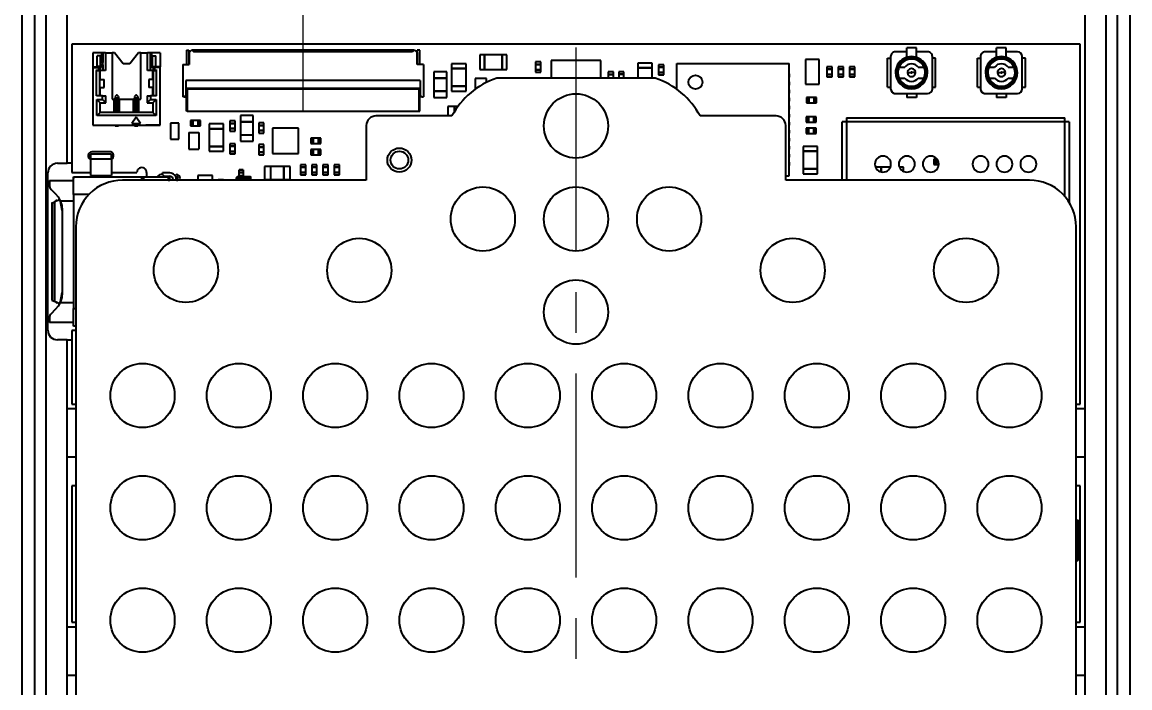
# Model space of a CAD drawing. Header units: millimetres. Extents: x 23 to 159, y 68 to 281.
# Drawn here: x 79.3 to 148.3, y 111 to 152.5 of the extents above; entities that cross this region are included whole.
import ezdxf

# ---------------------------------------------------------------- set-up
doc = ezdxf.new("R2010")
doc.units = ezdxf.units.MM
doc.linetypes.add('CENTERX2', pattern=[20.32, 12.7, -2.54, 2.54, -2.54])
doc.styles.add('SLDTEXTSTYLE0', font='GOTHIC.TTF', dxfattribs={"width": 0.913})
doc.dimstyles.new('SLDDIMSTYLE0', dxfattribs={"dimtxt": 3.5, "dimasz": 3.302, "dimexe": 0, "dimexo": 0.0625, "dimgap": 0.875, "dimtad": 1, "dimrnd": 1e-09, "dimzin": 4, "dimdsep": 46, "dimtxsty": 'SLDTEXTSTYLE0', "dimsah": 1, "dimcen": 0.09, "dimadec": 0, "dimazin": 1, "dimtfac": 1, "dimtmove": 0, "dimatfit": 0, "dimfxl": 1, "dimfrac": 2, "dimtolj": 1, "dimtzin": 12, "dimarcsym": 0})

# ---------------------------------------------------------------- blocks, each defined once
blk = doc.blocks.new('_D')
at = {"color": 7, "linetype": 'Continuous', "lineweight": 0}
for p, q in [((96.773, 157.679), (90.423, 157.679)), ((96.773, 157.679), (113.773, 157.679)), ((113.773, 157.679), (120.123, 157.679))]:
    blk.add_line(p, q, dxfattribs=at)
at = {"color": 7, "linetype": 'Continuous', "lineweight": 18}
for points in [[(96.773, 157.679), (93.471, 158.187), (93.471, 157.171)], [(113.773, 157.679), (117.075, 157.171), (117.075, 158.187)]]:
    blk.add_solid(points, dxfattribs=at)
at = {"color": 7, "linetype": 'Continuous', "lineweight": 18, "insert": (101.703, 162.149), "char_height": 3.5, "attachment_point": 1, "style": 'SLDTEXTSTYLE0'}
blk.add_mtext('17.00', dxfattribs=at)

msp = doc.modelspace()

# ---------------------------------------------------------------- linework, layer by layer
at = {"color": 7, "linetype": 'CENTERX2', "lineweight": 18}
for p, q in [((96.773, 146.936), (96.773, 239.93)), ((113.773, 232.186), (113.773, 94.186))]:
    msp.add_line(p, q, dxfattribs=at)
at = {"color": 7, "linetype": 'Continuous', "lineweight": 25}
for p, q in [((146.773, 222.186), (146.773, 104.186)), ((147.473, 222.186), (147.473, 104.186)), ((148.273, 222.186), (148.273, 104.186)), ((79.273, 104.186), (79.273, 163.186)), ((80.073, 104.186), (80.073, 163.186)), ((80.773, 104.186), (80.773, 163.186)), ((82.073, 143.686), (82.073, 161.386)), ((145.473, 161.386), (145.473, 104.186)), ((82.373, 151.116), (82.373, 143.111)), ((145.173, 151.116), (82.373, 151.116)), ((145.173, 128.686), (145.173, 151.116)), ((84.223, 150.561), (83.673, 150.561)), ((83.673, 150.561), (83.673, 149.701)), ((84.293, 150.561), (84.223, 150.561)), ((84.223, 150.561), (84.223, 149.966)), ((84.293, 150.561), (84.293, 149.966)), ((84.473, 150.561), (84.293, 150.561)), ((84.473, 150.561), (84.473, 149.461)), ((84.473, 150.561), (84.873, 150.561)), ((84.873, 150.561), (84.873, 147.691)), ((85.023, 150.561), (84.873, 150.561)), ((85.563, 149.881), (85.023, 150.561)), ((86.523, 150.561), (85.983, 149.881)), ((86.673, 150.561), (86.523, 150.561)), ((86.673, 147.691), (86.673, 150.561)), ((86.673, 150.561), (87.073, 150.561)), ((87.073, 149.461), (87.073, 150.561)), ((87.253, 150.561), (87.073, 150.561)), ((87.253, 150.561), (87.253, 149.966)), ((87.323, 150.561), (87.253, 150.561)), ((87.323, 150.561), (87.323, 149.966)), ((87.873, 150.561), (87.323, 150.561)), ((87.873, 150.561), (87.873, 149.701)), ((89.508, 150.736), (89.658, 150.736)), ((89.508, 150.736), (89.508, 149.836)), ((89.658, 150.736), (89.658, 149.836)), ((89.671, 150.586), (89.821, 150.736)), ((89.671, 150.586), (89.671, 149.836)), ((89.868, 150.736), (89.821, 150.736)), ((89.868, 150.736), (89.968, 150.636)), ((103.678, 150.736), (89.868, 150.736)), ((103.578, 150.636), (89.968, 150.636)), ((103.678, 150.736), (103.578, 150.636)), ((103.678, 150.736), (103.726, 150.736)), ((103.876, 150.586), (103.726, 150.736)), ((103.876, 150.586), (103.876, 149.836)), ((103.888, 149.836), (103.888, 150.736)), ((104.038, 150.736), (103.888, 150.736)), ((104.038, 149.836), (104.038, 150.736)), ((108.073, 150.436), (107.773, 150.436)), ((107.773, 150.436), (107.773, 149.536)), ((108.073, 149.536), (108.073, 150.436)), ((109.173, 150.436), (108.073, 150.436)), ((108.073, 150.436), (108.073, 149.536)), ((109.173, 150.436), (109.173, 149.536)), ((109.473, 150.436), (109.173, 150.436)), ((109.173, 149.536), (109.173, 150.436)), ((109.473, 149.536), (109.473, 150.436)), ((134.373, 150.636), (133.673, 150.636)), ((134.373, 150.636), (134.373, 150.886)), ((134.973, 150.886), (134.373, 150.886)), ((134.373, 150.29), (134.373, 150.636)), ((134.973, 150.636), (134.973, 150.886)), ((134.973, 150.29), (134.973, 150.636)), ((135.673, 150.636), (134.973, 150.636)), ((139.973, 150.636), (139.273, 150.636)), ((139.973, 150.636), (139.973, 150.886)), ((140.573, 150.886), (139.973, 150.886)), ((139.973, 150.29), (139.973, 150.636)), ((140.573, 150.636), (140.573, 150.886)), ((140.573, 150.29), (140.573, 150.636)), ((141.273, 150.636), (140.573, 150.636)), ((83.953, 149.721), (83.953, 150.391)), ((84.153, 150.391), (83.953, 150.391)), ((84.153, 149.721), (84.153, 150.391)), ((84.293, 149.966), (84.223, 149.966)), ((84.223, 149.816), (84.223, 149.662)), ((84.293, 149.816), (84.223, 149.816)), ((84.293, 149.816), (84.293, 149.966)), ((84.293, 149.816), (84.293, 149.461)), ((85.983, 149.881), (85.563, 149.881)), ((87.253, 149.966), (87.253, 149.816)), ((87.253, 149.966), (87.323, 149.966)), ((87.253, 149.816), (87.253, 149.461)), ((87.253, 149.816), (87.323, 149.816)), ((87.323, 149.662), (87.323, 149.816)), ((87.393, 149.721), (87.393, 150.391)), ((87.393, 150.391), (87.593, 150.391)), ((87.593, 149.721), (87.593, 150.391)), ((89.273, 149.836), (89.273, 147.836)), ((89.273, 149.836), (89.671, 149.836)), ((104.273, 149.836), (103.876, 149.836)), ((104.273, 149.836), (104.273, 147.836)), ((106.023, 149.886), (106.023, 149.586)), ((106.923, 149.886), (106.023, 149.886)), ((106.923, 149.586), (106.923, 149.886)), ((111.588, 150.001), (111.258, 150.001)), ((111.258, 150.001), (111.258, 149.851)), ((111.258, 149.851), (111.588, 149.851)), ((111.258, 149.851), (111.258, 149.521)), ((111.588, 149.851), (111.258, 149.851)), ((111.588, 149.851), (111.588, 150.001)), ((111.588, 149.521), (111.588, 149.851)), ((115.323, 150.086), (112.223, 150.086)), ((112.223, 150.086), (112.223, 148.989)), ((115.323, 148.989), (115.323, 150.086)), ((118.523, 149.936), (117.623, 149.936)), ((117.623, 149.936), (117.623, 149.636)), ((118.523, 149.636), (118.523, 149.936)), ((118.908, 149.826), (118.908, 149.676)), ((119.238, 149.826), (118.908, 149.826)), ((119.238, 149.676), (119.238, 149.826)), ((120.049, 148.304), (120.049, 149.909)), ((120.049, 149.909), (127.049, 149.909)), ((120.699, 149.91), (120.699, 149.91)), ((120.699, 149.91), (120.899, 149.91)), ((120.899, 149.91), (120.899, 149.91)), ((121.199, 149.91), (121.399, 149.91)), ((121.199, 149.91), (121.199, 149.91)), ((121.399, 149.91), (121.399, 149.91)), ((121.699, 149.91), (121.699, 149.91)), ((121.699, 149.91), (121.899, 149.91)), ((121.899, 149.91), (121.899, 149.91)), ((122.199, 149.91), (122.199, 149.91)), ((122.199, 149.91), (122.399, 149.91)), ((122.399, 149.91), (122.399, 149.91)), ((122.699, 149.91), (122.699, 149.91)), ((122.699, 149.91), (122.899, 149.91)), ((122.899, 149.91), (122.899, 149.91)), ((123.199, 149.91), (123.399, 149.91)), ((123.199, 149.91), (123.199, 149.91)), ((123.399, 149.91), (123.399, 149.91)), ((123.699, 149.91), (123.899, 149.91)), ((123.699, 149.91), (123.699, 149.91)), ((123.899, 149.91), (123.899, 149.91)), ((124.199, 149.91), (124.199, 149.91)), ((124.199, 149.91), (124.399, 149.91)), ((124.399, 149.91), (124.399, 149.91)), ((124.699, 149.91), (124.699, 149.91)), ((124.699, 149.91), (124.899, 149.91)), ((124.899, 149.91), (124.899, 149.91)), ((125.199, 149.91), (125.199, 149.91)), ((125.199, 149.91), (125.399, 149.91)), ((125.399, 149.91), (125.399, 149.91)), ((125.699, 149.91), (125.699, 149.91)), ((125.699, 149.91), (125.899, 149.91)), ((125.899, 149.91), (125.899, 149.91)), ((126.199, 149.91), (126.199, 149.91)), ((126.199, 149.91), (126.399, 149.91)), ((126.399, 149.91), (126.399, 149.91)), ((127.049, 142.909), (127.049, 149.909)), ((128.078, 150.159), (128.078, 148.619)), ((128.918, 150.159), (128.078, 150.159)), ((128.918, 148.619), (128.918, 150.159)), ((133.173, 148.436), (133.173, 150.236)), ((133.173, 150.236), (133.373, 150.236)), ((133.373, 150.336), (133.373, 148.336)), ((135.973, 148.336), (135.973, 150.336)), ((136.173, 150.236), (135.973, 150.236)), ((136.173, 148.436), (136.173, 150.236)), ((138.773, 148.436), (138.773, 150.236)), ((138.773, 150.236), (138.973, 150.236)), ((138.973, 150.336), (138.973, 148.336)), ((141.573, 148.336), (141.573, 150.336)), ((141.773, 150.236), (141.573, 150.236)), ((141.773, 148.436), (141.773, 150.236)), ((83.673, 149.701), (84.223, 149.701)), ((83.673, 149.701), (83.673, 149.651)), ((83.673, 149.651), (84.023, 149.651)), ((83.673, 149.651), (83.673, 146.061)), ((84.123, 149.461), (83.873, 149.461)), ((83.903, 149.461), (84.023, 149.461)), ((83.903, 147.891), (83.903, 149.461)), ((84.083, 149.461), (83.903, 149.461)), ((84.153, 149.721), (83.953, 149.721)), ((84.11, 149.662), (84.023, 149.651)), ((84.023, 149.651), (84.023, 149.461)), ((84.11, 149.461), (84.023, 149.461)), ((84.083, 149.461), (84.083, 147.891)), ((84.11, 149.662), (84.11, 149.461)), ((84.11, 149.662), (84.223, 149.662)), ((84.293, 149.461), (84.11, 149.461)), ((84.473, 149.461), (84.123, 149.461)), ((84.123, 148.911), (84.123, 149.461)), ((84.473, 149.461), (84.293, 149.461)), ((87.423, 149.461), (87.073, 149.461)), ((87.073, 149.461), (87.073, 149.461)), ((87.253, 149.461), (87.073, 149.461)), ((87.436, 149.461), (87.253, 149.461)), ((87.873, 149.701), (87.323, 149.701)), ((87.436, 149.662), (87.323, 149.662)), ((87.393, 149.721), (87.593, 149.721)), ((87.673, 149.461), (87.423, 149.461)), ((87.423, 148.911), (87.423, 149.461)), ((87.523, 149.651), (87.436, 149.662)), ((87.436, 149.662), (87.436, 149.461)), ((87.523, 149.461), (87.436, 149.461)), ((87.463, 147.891), (87.463, 149.461)), ((87.643, 149.461), (87.463, 149.461)), ((87.873, 149.651), (87.523, 149.651)), ((87.523, 149.651), (87.523, 149.461)), ((87.523, 149.461), (87.643, 149.461)), ((87.643, 147.891), (87.643, 149.461)), ((87.873, 149.651), (87.873, 149.701)), ((87.873, 146.061), (87.873, 149.651)), ((105.723, 149.386), (104.923, 149.386)), ((104.923, 149.386), (104.923, 148.986)), ((105.723, 148.986), (105.723, 149.386)), ((106.023, 149.586), (106.923, 149.586)), ((106.923, 149.586), (106.023, 149.586)), ((106.023, 149.586), (106.023, 148.486)), ((106.923, 148.486), (106.923, 149.586)), ((107.773, 149.536), (108.073, 149.536)), ((108.073, 149.536), (109.173, 149.536)), ((109.173, 149.536), (109.473, 149.536)), ((111.258, 149.521), (111.258, 149.371)), ((111.588, 149.521), (111.258, 149.521)), ((111.258, 149.521), (111.588, 149.521)), ((111.258, 149.371), (111.588, 149.371)), ((111.588, 149.371), (111.588, 149.521)), ((115.78, 149.379), (115.78, 149.229)), ((116.11, 149.379), (115.78, 149.379)), ((115.78, 149.229), (115.78, 148.989)), ((116.11, 149.229), (115.78, 149.229)), ((115.78, 149.229), (116.11, 149.229)), ((116.11, 149.229), (116.11, 149.379)), ((116.11, 148.989), (116.11, 149.229)), ((116.433, 149.389), (116.433, 149.239)), ((116.763, 149.389), (116.433, 149.389)), ((116.433, 149.239), (116.763, 149.239)), ((116.433, 149.239), (116.433, 148.989)), ((116.763, 149.239), (116.433, 149.239)), ((116.763, 149.239), (116.763, 149.389)), ((116.763, 148.989), (116.763, 149.239)), ((117.623, 149.636), (118.523, 149.636)), ((117.623, 149.636), (117.623, 148.989)), ((118.523, 149.636), (117.623, 149.636)), ((118.523, 148.989), (118.523, 149.636)), ((119.238, 149.676), (118.908, 149.676)), ((118.908, 149.676), (118.908, 149.346)), ((118.908, 149.676), (119.238, 149.676)), ((118.908, 149.346), (119.238, 149.346)), ((119.238, 149.346), (118.908, 149.346)), ((118.908, 149.346), (118.908, 149.196)), ((118.908, 149.196), (119.238, 149.196)), ((119.238, 149.346), (119.238, 149.676)), ((119.238, 149.196), (119.238, 149.346)), ((120.048, 149.059), (120.048, 149.259)), ((120.048, 149.259), (120.048, 149.259)), ((120.048, 149.059), (120.048, 149.059)), ((127.05, 149.259), (127.05, 149.059)), ((127.05, 149.259), (127.05, 149.259)), ((127.05, 149.059), (127.05, 149.059)), ((129.408, 149.701), (129.408, 149.551)), ((129.738, 149.701), (129.408, 149.701)), ((129.408, 149.551), (129.738, 149.551)), ((129.408, 149.551), (129.408, 149.221)), ((129.738, 149.551), (129.408, 149.551)), ((129.408, 149.221), (129.408, 149.071)), ((129.738, 149.221), (129.408, 149.221)), ((129.408, 149.221), (129.738, 149.221)), ((129.408, 149.071), (129.738, 149.071)), ((129.738, 149.551), (129.738, 149.701)), ((129.738, 149.221), (129.738, 149.551)), ((129.738, 149.071), (129.738, 149.221)), ((130.108, 149.701), (130.108, 149.551)), ((130.438, 149.701), (130.108, 149.701)), ((130.108, 149.551), (130.108, 149.221)), ((130.438, 149.551), (130.108, 149.551)), ((130.108, 149.551), (130.438, 149.551)), ((130.108, 149.221), (130.438, 149.221)), ((130.438, 149.221), (130.108, 149.221)), ((130.108, 149.221), (130.108, 149.071)), ((130.108, 149.071), (130.438, 149.071)), ((130.438, 149.551), (130.438, 149.701)), ((130.438, 149.221), (130.438, 149.551)), ((130.438, 149.071), (130.438, 149.221)), ((131.138, 149.701), (130.808, 149.701)), ((130.808, 149.701), (130.808, 149.551)), ((130.808, 149.551), (130.808, 149.221)), ((131.138, 149.551), (130.808, 149.551)), ((130.808, 149.551), (131.138, 149.551)), ((130.808, 149.221), (131.138, 149.221)), ((130.808, 149.221), (130.808, 149.071)), ((131.138, 149.221), (130.808, 149.221)), ((130.808, 149.071), (131.138, 149.071)), ((131.138, 149.551), (131.138, 149.701)), ((131.138, 149.221), (131.138, 149.551)), ((131.138, 149.071), (131.138, 149.221)), ((133.743, 149.336), (133.673, 149.336)), ((133.898, 149.686), (134.249, 149.686)), ((134.423, 149.336), (134.643, 149.336)), ((134.923, 149.336), (134.703, 149.336)), ((135.097, 149.686), (135.448, 149.686)), ((135.603, 149.336), (135.673, 149.336)), ((139.343, 149.336), (139.273, 149.336)), ((139.498, 149.686), (139.849, 149.686)), ((140.023, 149.336), (140.243, 149.336)), ((140.523, 149.336), (140.303, 149.336)), ((140.697, 149.686), (141.048, 149.686)), ((141.203, 149.336), (141.273, 149.336)), ((84.123, 148.911), (84.373, 148.911)), ((84.123, 147.891), (84.123, 148.411)), ((84.123, 148.411), (84.373, 148.411)), ((84.373, 148.411), (84.373, 148.911)), ((87.423, 148.911), (87.173, 148.911)), ((87.173, 148.911), (87.173, 148.411)), ((87.423, 148.411), (87.173, 148.411)), ((87.423, 147.891), (87.423, 148.411)), ((89.473, 148.856), (89.473, 147.936)), ((104.073, 148.856), (89.473, 148.856)), ((89.503, 146.936), (89.503, 148.376)), ((89.503, 148.376), (89.553, 148.326)), ((89.503, 148.376), (104.043, 148.376)), ((104.043, 148.376), (103.993, 148.326)), ((104.043, 146.936), (104.043, 148.376)), ((104.073, 148.856), (104.073, 147.936)), ((105.723, 148.986), (104.923, 148.986)), ((104.923, 148.986), (104.923, 148.186)), ((104.923, 148.986), (105.723, 148.986)), ((105.723, 148.186), (105.723, 148.986)), ((106.023, 148.486), (106.023, 148.186)), ((106.923, 148.486), (106.023, 148.486)), ((106.023, 148.486), (106.923, 148.486)), ((106.923, 148.186), (106.923, 148.486)), ((108.198, 148.961), (107.498, 148.961)), ((107.498, 148.961), (107.498, 148.304)), ((108.198, 148.727), (108.198, 148.961)), ((118.71, 148.989), (108.836, 148.989)), ((120.048, 148.559), (120.048, 148.759)), ((120.048, 148.759), (120.048, 148.759)), ((120.048, 148.559), (120.048, 148.559)), ((127.05, 148.759), (127.05, 148.559)), ((127.05, 148.759), (127.05, 148.759)), ((127.05, 148.559), (127.05, 148.559)), ((128.078, 148.619), (128.918, 148.619)), ((133.173, 148.436), (133.373, 148.436)), ((133.898, 148.986), (134.249, 148.986)), ((135.097, 148.986), (135.448, 148.986)), ((135.973, 148.436), (136.173, 148.436)), ((138.773, 148.436), (138.973, 148.436)), ((139.498, 148.986), (139.849, 148.986)), ((140.697, 148.986), (141.048, 148.986)), ((141.573, 148.436), (141.773, 148.436)), ((84.283, 147.891), (83.903, 147.891)), ((83.933, 147.661), (84.283, 147.661)), ((83.933, 146.661), (83.933, 147.661)), ((83.933, 147.661), (84.133, 147.461)), ((84.283, 147.661), (84.283, 147.891)), ((84.283, 147.891), (84.483, 147.891)), ((84.283, 147.661), (84.483, 147.461)), ((84.483, 147.461), (84.483, 147.891)), ((84.873, 147.691), (85.022, 147.691)), ((84.873, 147.691), (85.013, 147.691)), ((85.013, 146.861), (85.013, 147.691)), ((85.022, 147.691), (85.013, 147.691)), ((85.022, 147.691), (85.073, 147.691)), ((85.153, 147.931), (85.073, 147.851)), ((85.073, 147.851), (85.073, 147.831)), ((85.073, 147.831), (85.073, 146.861)), ((85.073, 147.831), (85.133, 147.771)), ((85.133, 147.771), (85.133, 146.861)), ((85.133, 147.771), (85.213, 147.771)), ((85.193, 147.931), (85.153, 147.931)), ((85.273, 147.851), (85.193, 147.931)), ((85.213, 147.771), (85.273, 147.831)), ((85.213, 147.771), (85.213, 146.861)), ((85.273, 147.851), (85.273, 147.831)), ((85.273, 147.831), (85.273, 146.861)), ((85.273, 147.691), (85.324, 147.691)), ((85.324, 147.691), (85.333, 147.691)), ((85.324, 147.691), (86.222, 147.691)), ((85.333, 146.861), (85.333, 147.691)), ((85.333, 147.691), (86.213, 147.691)), ((86.213, 146.861), (86.213, 147.691)), ((86.222, 147.691), (86.213, 147.691)), ((86.222, 147.691), (86.273, 147.691)), ((86.353, 147.931), (86.273, 147.851)), ((86.273, 147.851), (86.273, 147.831)), ((86.273, 147.831), (86.273, 146.861)), ((86.273, 147.831), (86.333, 147.771)), ((86.333, 147.771), (86.333, 146.861)), ((86.333, 147.771), (86.413, 147.771)), ((86.393, 147.931), (86.353, 147.931)), ((86.473, 147.851), (86.393, 147.931)), ((86.413, 147.771), (86.473, 147.831)), ((86.413, 147.771), (86.413, 146.861)), ((86.473, 147.851), (86.473, 147.831)), ((86.473, 147.831), (86.473, 146.861)), ((86.473, 147.691), (86.524, 147.691)), ((86.524, 147.691), (86.533, 147.691)), ((86.524, 147.691), (86.673, 147.691)), ((86.533, 146.861), (86.533, 147.691)), ((86.533, 147.691), (86.673, 147.691)), ((87.063, 147.891), (87.263, 147.891)), ((87.063, 147.891), (87.063, 147.461)), ((87.263, 147.661), (87.063, 147.461)), ((87.263, 147.891), (87.263, 147.661)), ((87.643, 147.891), (87.263, 147.891)), ((87.263, 147.661), (87.613, 147.661)), ((87.613, 147.661), (87.413, 147.461)), ((87.613, 147.661), (87.613, 146.661)), ((89.373, 147.836), (89.273, 147.836)), ((89.473, 147.936), (89.373, 147.836)), ((89.373, 147.836), (89.503, 147.836)), ((89.503, 147.936), (89.473, 147.936)), ((89.553, 148.326), (89.553, 146.936)), ((89.553, 148.326), (103.993, 148.326)), ((103.993, 148.326), (103.993, 146.936)), ((104.043, 147.936), (104.073, 147.936)), ((104.173, 147.836), (104.043, 147.836)), ((104.073, 147.936), (104.173, 147.836)), ((104.173, 147.836), (104.273, 147.836)), ((104.923, 148.186), (105.723, 148.186)), ((104.923, 148.186), (104.923, 147.786)), ((105.723, 148.186), (104.923, 148.186)), ((104.923, 147.786), (105.723, 147.786)), ((105.723, 147.786), (105.723, 148.186)), ((106.023, 148.186), (106.923, 148.186)), ((127.05, 148.259), (127.05, 148.259)), ((127.05, 148.259), (127.05, 148.059)), ((127.05, 148.059), (127.05, 148.059)), ((127.05, 147.759), (127.05, 147.759)), ((127.05, 147.759), (127.05, 147.559)), ((128.134, 147.782), (128.134, 147.452)), ((128.284, 147.782), (128.134, 147.782)), ((128.284, 147.782), (128.284, 147.452)), ((128.614, 147.782), (128.284, 147.782)), ((128.284, 147.452), (128.284, 147.782)), ((128.614, 147.452), (128.614, 147.782)), ((128.614, 147.782), (128.614, 147.452)), ((128.764, 147.782), (128.614, 147.782)), ((128.764, 147.452), (128.764, 147.782)), ((133.673, 148.036), (135.673, 148.036)), ((134.373, 148.036), (134.973, 148.036)), ((134.373, 148.036), (134.373, 147.786)), ((134.973, 147.786), (134.373, 147.786)), ((134.973, 148.036), (134.973, 148.036)), ((134.973, 148.036), (134.973, 147.786)), ((139.273, 148.036), (141.273, 148.036)), ((139.973, 148.036), (140.573, 148.036)), ((139.973, 148.036), (139.973, 147.786)), ((140.573, 147.786), (139.973, 147.786)), ((140.573, 148.036), (140.573, 148.036)), ((140.573, 148.036), (140.573, 147.786)), ((84.133, 146.861), (84.133, 147.461)), ((84.133, 147.461), (84.483, 147.461)), ((87.063, 147.461), (87.413, 147.461)), ((87.413, 147.461), (87.413, 146.861)), ((105.798, 147.236), (105.798, 146.636)), ((106.198, 147.236), (105.798, 147.236)), ((106.423, 147.236), (106.198, 147.236)), ((106.198, 147.236), (106.198, 146.902)), ((106.198, 146.902), (106.198, 147.236)), ((127.05, 147.559), (127.05, 147.559)), ((127.05, 147.259), (127.05, 147.059)), ((127.05, 147.259), (127.05, 147.259)), ((127.05, 147.059), (127.05, 147.059)), ((128.134, 147.452), (128.284, 147.452)), ((128.284, 147.452), (128.614, 147.452)), ((128.614, 147.452), (128.764, 147.452)), ((83.933, 146.661), (84.133, 146.861)), ((87.613, 146.661), (83.933, 146.661)), ((87.413, 146.861), (84.133, 146.861)), ((86.373, 146.561), (86.098, 146.161)), ((86.648, 146.161), (86.373, 146.561)), ((87.613, 146.661), (87.413, 146.861)), ((89.553, 146.936), (89.503, 146.936)), ((89.553, 146.936), (103.993, 146.936)), ((89.908, 146.351), (89.758, 146.351)), ((89.758, 146.351), (89.758, 146.021)), ((89.908, 146.021), (89.908, 146.351)), ((90.238, 146.351), (89.908, 146.351)), ((89.908, 146.351), (89.908, 146.021)), ((90.238, 146.351), (90.238, 146.021)), ((90.388, 146.351), (90.238, 146.351)), ((90.238, 146.021), (90.238, 146.351)), ((90.388, 146.021), (90.388, 146.351)), ((92.208, 146.326), (92.208, 146.176)), ((92.538, 146.326), (92.208, 146.326)), ((92.538, 146.176), (92.538, 146.326)), ((92.873, 146.661), (92.873, 146.261)), ((93.673, 146.661), (92.873, 146.661)), ((93.673, 146.261), (93.673, 146.661)), ((106.046, 146.636), (101.312, 146.636)), ((103.993, 146.936), (104.043, 146.936)), ((126.234, 146.636), (121.5, 146.636)), ((127.05, 146.759), (127.05, 146.759)), ((127.05, 146.759), (127.05, 146.559)), ((127.05, 146.559), (127.05, 146.559)), ((128.105, 146.58), (128.105, 146.25)), ((128.255, 146.58), (128.105, 146.58)), ((128.255, 146.58), (128.255, 146.25)), ((128.585, 146.58), (128.255, 146.58)), ((128.255, 146.25), (128.255, 146.58)), ((128.585, 146.25), (128.585, 146.58)), ((128.585, 146.58), (128.585, 146.25)), ((128.735, 146.58), (128.585, 146.58)), ((128.735, 146.25), (128.735, 146.58)), ((130.613, 146.516), (144.233, 146.516)), ((130.613, 146.516), (130.613, 146.266)), ((144.233, 146.266), (144.233, 146.516)), ((83.673, 146.061), (84.573, 146.061)), ((83.673, 146.061), (87.873, 146.061)), ((84.573, 146.061), (86.973, 146.061)), ((85.073, 146.031), (85.073, 146.061)), ((85.073, 146.031), (85.273, 146.031)), ((85.273, 146.031), (85.273, 146.061)), ((86.098, 146.161), (86.648, 146.161)), ((86.273, 146.031), (86.273, 146.061)), ((86.273, 146.031), (86.473, 146.031)), ((86.473, 146.031), (86.473, 146.061)), ((87.873, 146.061), (86.973, 146.061)), ((88.523, 146.186), (88.523, 145.186)), ((89.023, 146.186), (88.523, 146.186)), ((89.023, 145.186), (89.023, 146.186)), ((89.663, 145.596), (89.663, 144.576)), ((89.663, 145.596), (90.283, 145.596)), ((89.758, 146.021), (89.908, 146.021)), ((89.908, 146.021), (90.238, 146.021)), ((90.238, 146.021), (90.388, 146.021)), ((90.283, 145.596), (90.283, 144.576)), ((91.823, 146.136), (90.923, 146.136)), ((90.923, 146.136), (90.923, 145.836)), ((90.923, 145.836), (91.823, 145.836)), ((90.923, 145.836), (90.923, 144.736)), ((91.823, 145.836), (90.923, 145.836)), ((91.823, 145.836), (91.823, 146.136)), ((91.823, 144.736), (91.823, 145.836)), ((92.208, 146.176), (92.208, 145.846)), ((92.538, 146.176), (92.208, 146.176)), ((92.208, 146.176), (92.538, 146.176)), ((92.208, 145.846), (92.538, 145.846)), ((92.208, 145.846), (92.208, 145.696)), ((92.538, 145.846), (92.208, 145.846)), ((92.208, 145.696), (92.538, 145.696)), ((92.538, 145.846), (92.538, 146.176)), ((92.538, 145.696), (92.538, 145.846)), ((93.673, 146.261), (92.873, 146.261)), ((92.873, 146.261), (92.873, 145.461)), ((92.873, 146.261), (93.673, 146.261)), ((93.673, 145.461), (93.673, 146.261)), ((94.008, 146.201), (94.008, 146.051)), ((94.338, 146.201), (94.008, 146.201)), ((94.008, 146.051), (94.008, 145.721)), ((94.338, 146.051), (94.008, 146.051)), ((94.008, 146.051), (94.338, 146.051)), ((94.008, 145.721), (94.338, 145.721)), ((94.008, 145.721), (94.008, 145.571)), ((94.338, 145.721), (94.008, 145.721)), ((94.338, 146.051), (94.338, 146.201)), ((94.338, 145.721), (94.338, 146.051)), ((94.338, 145.571), (94.338, 145.721)), ((94.863, 145.876), (94.863, 144.296)), ((96.483, 145.876), (94.863, 145.876)), ((96.483, 144.296), (96.483, 145.876)), ((100.712, 146.036), (100.712, 142.636)), ((126.834, 142.636), (126.834, 146.036)), ((127.05, 146.259), (127.05, 146.259)), ((127.05, 146.259), (127.05, 146.059)), ((127.05, 146.059), (127.05, 146.059)), ((127.05, 145.759), (127.05, 145.759)), ((127.05, 145.759), (127.05, 145.559)), ((128.105, 146.25), (128.255, 146.25)), ((128.105, 145.872), (128.105, 145.542)), ((128.255, 145.872), (128.105, 145.872)), ((128.255, 146.25), (128.585, 146.25)), ((128.255, 145.542), (128.255, 145.872)), ((128.585, 145.872), (128.255, 145.872)), ((128.255, 145.872), (128.255, 145.542)), ((128.585, 146.25), (128.735, 146.25)), ((128.585, 145.872), (128.585, 145.542)), ((128.735, 145.872), (128.585, 145.872)), ((128.585, 145.542), (128.585, 145.872)), ((128.735, 145.542), (128.735, 145.872)), ((130.363, 142.636), (130.363, 146.266)), ((130.613, 146.266), (130.363, 146.266)), ((144.233, 146.266), (130.613, 146.266)), ((144.483, 146.266), (144.233, 146.266)), ((144.483, 146.266), (144.483, 141.273)), ((88.523, 145.186), (89.023, 145.186)), ((92.538, 144.901), (92.208, 144.901)), ((92.208, 144.901), (92.208, 144.751)), ((92.538, 144.751), (92.538, 144.901)), ((92.873, 145.461), (93.673, 145.461)), ((92.873, 145.461), (92.873, 145.061)), ((92.873, 145.061), (93.673, 145.061)), ((93.673, 145.061), (93.673, 145.461)), ((94.008, 145.571), (94.338, 145.571)), ((97.408, 145.251), (97.258, 145.251)), ((97.258, 145.251), (97.258, 144.921)), ((97.258, 144.921), (97.408, 144.921)), ((97.408, 144.921), (97.408, 145.251)), ((97.408, 145.251), (97.408, 144.921)), ((97.738, 145.251), (97.408, 145.251)), ((97.408, 144.921), (97.738, 144.921)), ((97.738, 145.251), (97.738, 144.921)), ((97.888, 145.251), (97.738, 145.251)), ((97.738, 144.921), (97.738, 145.251)), ((97.738, 144.921), (97.888, 144.921)), ((97.888, 144.921), (97.888, 145.251)), ((127.05, 145.559), (127.05, 145.559)), ((127.05, 145.259), (127.05, 145.259)), ((127.05, 145.259), (127.05, 145.059)), ((127.05, 145.059), (127.05, 145.059)), ((128.105, 145.542), (128.255, 145.542)), ((128.255, 145.542), (128.585, 145.542)), ((128.585, 145.542), (128.735, 145.542)), ((83.533, 144.056), (83.533, 144.256)), ((83.533, 144.256), (83.533, 143.956)), ((84.833, 144.256), (83.533, 144.256)), ((84.723, 144.406), (83.623, 144.406)), ((84.833, 144.256), (84.833, 143.956)), ((84.833, 144.056), (84.833, 144.256)), ((89.663, 144.576), (90.283, 144.576)), ((91.823, 144.736), (90.923, 144.736)), ((90.923, 144.736), (90.923, 144.436)), ((90.923, 144.736), (91.823, 144.736)), ((90.923, 144.436), (91.823, 144.436)), ((91.823, 144.436), (91.823, 144.736)), ((92.208, 144.751), (92.538, 144.751)), ((92.208, 144.751), (92.208, 144.421)), ((92.538, 144.751), (92.208, 144.751)), ((92.208, 144.421), (92.208, 144.271)), ((92.538, 144.421), (92.208, 144.421)), ((92.208, 144.421), (92.538, 144.421)), ((92.208, 144.271), (92.538, 144.271)), ((92.538, 144.421), (92.538, 144.751)), ((92.538, 144.271), (92.538, 144.421)), ((94.008, 144.851), (94.008, 144.701)), ((94.338, 144.851), (94.008, 144.851)), ((94.338, 144.701), (94.008, 144.701)), ((94.008, 144.701), (94.008, 144.371)), ((94.008, 144.701), (94.338, 144.701)), ((94.008, 144.371), (94.338, 144.371)), ((94.338, 144.371), (94.008, 144.371)), ((94.008, 144.371), (94.008, 144.221)), ((94.008, 144.221), (94.338, 144.221)), ((94.338, 144.701), (94.338, 144.851)), ((94.338, 144.371), (94.338, 144.701)), ((94.338, 144.221), (94.338, 144.371)), ((94.863, 144.296), (96.483, 144.296)), ((97.258, 144.551), (97.258, 144.221)), ((97.408, 144.551), (97.258, 144.551)), ((97.258, 144.221), (97.408, 144.221)), ((97.408, 144.221), (97.408, 144.551)), ((97.408, 144.551), (97.408, 144.221)), ((97.738, 144.551), (97.408, 144.551)), ((97.408, 144.221), (97.738, 144.221)), ((97.738, 144.551), (97.738, 144.221)), ((97.888, 144.551), (97.738, 144.551)), ((97.738, 144.221), (97.738, 144.551)), ((97.738, 144.221), (97.888, 144.221)), ((97.888, 144.221), (97.888, 144.551)), ((127.05, 144.759), (127.05, 144.559)), ((127.05, 144.759), (127.05, 144.759)), ((127.05, 144.559), (127.05, 144.559)), ((127.05, 144.259), (127.05, 144.259)), ((127.05, 144.259), (127.05, 144.059)), ((127.923, 144.736), (127.923, 144.436)), ((128.823, 144.736), (127.923, 144.736)), ((127.923, 144.436), (128.823, 144.436)), ((127.923, 144.436), (127.923, 143.336)), ((128.823, 144.436), (127.923, 144.436)), ((128.823, 144.436), (128.823, 144.736)), ((128.823, 143.336), (128.823, 144.436)), ((81.473, 143.686), (82.073, 143.686)), ((82.373, 143.686), (82.073, 143.686)), ((83.533, 144.056), (83.533, 144.027)), ((83.533, 143.956), (83.533, 142.936)), ((83.533, 143.956), (84.833, 143.956)), ((84.833, 144.027), (84.833, 144.056)), ((84.833, 143.956), (84.833, 142.936)), ((96.938, 143.601), (96.608, 143.601)), ((96.608, 143.601), (96.608, 143.451)), ((96.938, 143.451), (96.938, 143.601)), ((97.308, 143.601), (97.308, 143.451)), ((97.638, 143.601), (97.308, 143.601)), ((97.638, 143.451), (97.638, 143.601)), ((98.008, 143.601), (98.008, 143.451)), ((98.338, 143.601), (98.008, 143.601)), ((98.338, 143.451), (98.338, 143.601)), ((99.038, 143.601), (98.708, 143.601)), ((98.708, 143.601), (98.708, 143.451)), ((99.038, 143.451), (99.038, 143.601)), ((127.05, 144.059), (127.05, 144.059)), ((127.05, 143.759), (127.05, 143.759)), ((127.05, 143.759), (127.05, 143.559)), ((127.05, 143.559), (127.05, 143.559)), ((136.058, 143.951), (136.058, 143.621)), ((136.208, 143.951), (136.058, 143.951)), ((136.058, 143.621), (136.208, 143.621)), ((136.208, 143.621), (136.208, 143.951)), ((136.261, 143.951), (136.208, 143.951)), ((136.208, 143.951), (136.208, 143.621)), ((136.208, 143.621), (136.373, 143.621)), ((80.873, 133.286), (80.873, 143.086)), ((82.373, 143.111), (83.533, 143.113)), ((82.473, 141.736), (82.473, 142.836)), ((82.473, 142.836), (86.734, 142.836)), ((82.473, 142.836), (82.473, 142.736)), ((83.533, 142.936), (84.833, 142.936)), ((84.833, 143.116), (86.423, 143.119)), ((86.723, 142.636), (86.723, 142.835)), ((86.723, 142.835), (86.723, 142.635)), ((86.734, 142.836), (86.823, 142.836)), ((86.823, 142.836), (86.823, 142.636)), ((86.823, 142.836), (88.378, 142.836)), ((87.023, 143.111), (87.023, 142.836)), ((87.738, 142.916), (87.683, 142.834)), ((87.82, 142.971), (87.738, 142.916)), ((87.918, 142.991), (87.82, 142.971)), ((87.96, 142.991), (87.918, 142.991)), ((87.965, 142.992), (87.96, 142.991)), ((87.97, 142.991), (87.965, 142.992)), ((88.023, 142.986), (88.023, 143.086)), ((88.473, 143.086), (88.023, 143.086)), ((88.123, 142.886), (88.023, 142.986)), ((88.123, 142.886), (88.473, 142.886)), ((88.478, 142.836), (88.378, 142.836)), ((88.378, 142.836), (88.378, 142.636)), ((88.478, 142.636), (88.478, 142.836)), ((88.966, 142.971), (88.868, 142.991)), ((88.978, 142.836), (88.878, 142.836)), ((88.878, 142.836), (88.878, 142.636)), ((89.048, 142.916), (88.966, 142.971)), ((88.978, 142.636), (88.978, 142.836)), ((89.103, 142.834), (89.048, 142.916)), ((89.123, 142.736), (89.103, 142.834)), ((90.223, 142.936), (90.223, 142.636)), ((91.123, 142.936), (90.223, 142.936)), ((91.123, 142.636), (91.123, 142.936)), ((92.673, 142.836), (92.66, 142.834)), ((92.673, 142.836), (92.715, 142.793)), ((93.473, 142.836), (92.673, 142.836)), ((92.673, 142.836), (92.673, 142.836)), ((93.473, 142.836), (92.673, 142.836)), ((92.798, 143.086), (92.798, 143.276)), ((93.048, 143.276), (92.798, 143.276)), ((92.798, 143.256), (93.048, 143.256)), ((92.798, 143.116), (92.798, 143.136)), ((92.798, 143.086), (92.798, 143.116)), ((92.798, 142.936), (92.798, 143.086)), ((93.048, 143.086), (92.798, 143.086)), ((92.798, 143.076), (92.798, 143.086)), ((92.798, 143.056), (92.798, 143.076)), ((92.798, 142.936), (93.048, 142.936)), ((92.798, 142.936), (92.798, 142.916)), ((92.798, 142.916), (93.048, 142.916)), ((93.048, 143.276), (93.048, 143.086)), ((93.048, 143.136), (93.048, 143.116)), ((93.048, 143.116), (93.048, 143.086)), ((93.048, 143.086), (93.048, 142.936)), ((93.048, 143.086), (93.048, 143.076)), ((93.048, 143.076), (93.048, 143.056)), ((93.048, 142.916), (93.048, 142.936)), ((93.473, 142.836), (93.431, 142.793)), ((93.473, 142.836), (93.473, 142.836)), ((94.373, 143.486), (94.373, 142.686)), ((94.773, 143.486), (94.373, 143.486)), ((94.773, 142.686), (94.773, 143.486)), ((95.573, 143.486), (94.773, 143.486)), ((95.573, 143.486), (95.573, 142.686)), ((95.973, 143.486), (95.573, 143.486)), ((95.573, 142.686), (95.573, 143.486)), ((95.973, 142.686), (95.973, 143.486)), ((96.938, 143.451), (96.608, 143.451)), ((96.608, 143.451), (96.608, 143.121)), ((96.608, 143.451), (96.938, 143.451)), ((96.608, 143.121), (96.938, 143.121)), ((96.608, 143.121), (96.608, 142.971)), ((96.938, 143.121), (96.608, 143.121)), ((96.608, 142.971), (96.938, 142.971)), ((96.938, 143.121), (96.938, 143.451)), ((96.938, 142.971), (96.938, 143.121)), ((97.308, 143.451), (97.308, 143.121)), ((97.638, 143.451), (97.308, 143.451)), ((97.308, 143.451), (97.638, 143.451)), ((97.308, 143.121), (97.638, 143.121)), ((97.308, 143.121), (97.308, 142.971)), ((97.638, 143.121), (97.308, 143.121)), ((97.308, 142.971), (97.638, 142.971)), ((97.638, 143.121), (97.638, 143.451)), ((97.638, 142.971), (97.638, 143.121)), ((98.338, 143.451), (98.008, 143.451)), ((98.008, 143.451), (98.008, 143.121)), ((98.008, 143.451), (98.338, 143.451)), ((98.008, 143.121), (98.338, 143.121)), ((98.008, 143.121), (98.008, 142.971)), ((98.338, 143.121), (98.008, 143.121)), ((98.008, 142.971), (98.338, 142.971)), ((98.338, 143.121), (98.338, 143.451)), ((98.338, 142.971), (98.338, 143.121)), ((99.038, 143.451), (98.708, 143.451)), ((98.708, 143.451), (98.708, 143.121)), ((98.708, 143.451), (99.038, 143.451)), ((98.708, 143.121), (99.038, 143.121)), ((99.038, 143.121), (98.708, 143.121)), ((98.708, 143.121), (98.708, 142.971)), ((98.708, 142.971), (99.038, 142.971)), ((99.038, 143.121), (99.038, 143.451)), ((99.038, 142.971), (99.038, 143.121)), ((126.834, 142.909), (127.049, 142.909)), ((127.923, 143.336), (127.923, 143.036)), ((128.823, 143.336), (127.923, 143.336)), ((127.923, 143.336), (128.823, 143.336)), ((127.923, 143.036), (128.823, 143.036)), ((128.823, 143.036), (128.823, 143.336)), ((132.773, 143.436), (132.473, 143.436)), ((132.473, 143.436), (132.473, 143.365)), ((132.773, 143.151), (132.773, 143.436)), ((132.773, 143.436), (132.773, 143.151)), ((133.351, 143.436), (132.773, 143.436)), ((134.173, 143.436), (133.925, 143.436)), ((134.173, 143.182), (134.173, 143.436)), ((80.973, 142.308), (80.973, 142.606)), ((80.973, 142.606), (82.504, 142.606)), ((80.973, 142.606), (80.973, 142.506)), ((80.973, 142.506), (80.973, 142.308)), ((100.712, 142.636), (85.523, 142.636)), ((86.823, 142.636), (86.734, 142.636)), ((88.378, 142.636), (86.823, 142.636)), ((88.378, 142.636), (88.478, 142.636)), ((88.878, 142.636), (88.978, 142.636)), ((89.102, 142.636), (89.103, 142.638)), ((89.103, 142.638), (89.123, 142.736)), ((91.483, 142.651), (91.483, 142.636)), ((91.813, 142.651), (91.483, 142.651)), ((91.813, 142.636), (91.813, 142.651)), ((92.623, 142.786), (92.666, 142.744)), ((92.623, 142.786), (92.623, 142.786)), ((92.623, 142.636), (92.623, 142.786)), ((92.715, 142.744), (92.666, 142.744)), ((92.715, 142.793), (92.715, 142.744)), ((93.431, 142.793), (92.715, 142.793)), ((93.431, 142.744), (92.715, 142.744)), ((93.431, 142.744), (93.431, 142.793)), ((93.48, 142.744), (93.431, 142.744)), ((93.523, 142.786), (93.48, 142.744)), ((93.523, 142.786), (93.523, 142.786)), ((93.523, 142.636), (93.523, 142.786)), ((94.373, 142.686), (94.773, 142.686)), ((94.773, 142.686), (95.573, 142.686)), ((95.573, 142.686), (95.973, 142.686)), ((142.023, 142.636), (126.834, 142.636)), ((81.076, 142.061), (81.334, 141.803)), ((81.665, 141.3), (81.574, 141.476)), ((82.473, 141.736), (82.473, 134.636)), ((81.123, 141.217), (81.258, 141.272)), ((81.123, 141.217), (81.123, 135.154)), ((81.258, 141.272), (81.258, 135.1)), ((81.61, 141.412), (81.294, 141.286)), ((81.294, 141.286), (81.294, 135.086)), ((81.773, 140.742), (81.665, 141.3)), ((81.773, 140.742), (81.773, 135.63)), ((82.623, 139.736), (82.623, 103.636)), ((144.923, 103.636), (144.923, 139.736)), ((81.665, 135.072), (81.773, 135.63)), ((81.334, 134.569), (81.076, 134.311)), ((81.123, 135.154), (81.258, 135.1)), ((81.294, 135.086), (81.61, 134.96)), ((81.574, 134.896), (81.665, 135.072)), ((82.473, 133.536), (82.473, 134.636)), ((80.973, 134.064), (80.973, 133.766)), ((80.973, 134.064), (80.973, 133.866)), ((80.973, 133.766), (80.973, 133.866)), ((82.504, 133.766), (80.973, 133.766)), ((82.373, 133.271), (82.373, 128.686)), ((82.623, 133.271), (82.373, 133.271)), ((82.623, 133.536), (82.473, 133.536)), ((82.073, 132.686), (81.473, 132.686)), ((82.073, 104.186), (82.073, 132.686)), ((82.073, 132.686), (82.373, 132.686)), ((82.623, 128.386), (82.073, 128.386)), ((82.373, 128.686), (82.623, 128.686)), ((144.923, 128.686), (145.173, 128.686)), ((145.473, 128.386), (144.923, 128.386)), ((82.073, 125.386), (82.623, 125.386)), ((144.923, 125.386), (145.473, 125.386)), ((82.373, 123.586), (82.373, 115.086)), ((82.623, 123.586), (82.373, 123.586)), ((145.173, 123.586), (144.923, 123.586)), ((145.173, 115.086), (145.173, 123.586)), ((145.023, 121.436), (144.923, 121.436)), ((144.923, 121.416), (145.003, 121.416)), ((145.003, 121.416), (145.003, 121.366)), ((145.003, 121.366), (145.003, 119.006)), ((145.053, 121.366), (145.003, 121.366)), ((145.053, 121.366), (145.053, 119.006)), ((145.073, 118.986), (145.073, 121.386)), ((145.003, 118.956), (144.923, 118.956)), ((144.923, 118.936), (145.023, 118.936)), ((145.003, 118.956), (145.003, 119.006)), ((145.053, 119.006), (145.003, 119.006)), ((82.623, 114.786), (82.073, 114.786)), ((82.373, 115.086), (82.623, 115.086)), ((144.923, 115.086), (145.173, 115.086)), ((145.473, 114.786), (144.923, 114.786)), ((82.073, 111.786), (82.623, 111.786)), ((144.923, 111.786), (145.473, 111.786))]:
    msp.add_line(p, q, dxfattribs=at)
at = {"color": 8, "linetype": 'Continuous', "lineweight": 25}
for p, q in [((130.613, 146.266), (130.613, 142.636)), ((144.233, 141.615), (144.233, 146.266)), ((92.623, 142.636), (92.623, 142.786)), ((92.666, 142.636), (92.666, 142.744)), ((92.715, 142.636), (92.715, 142.744)), ((93.431, 142.636), (93.431, 142.744)), ((93.48, 142.636), (93.48, 142.744)), ((93.523, 142.636), (93.523, 142.786)), ((83.44, 141.736), (82.473, 141.736)), ((81.642, 141.356), (82.473, 141.356)), ((81.642, 135.016), (82.473, 135.016)), ((82.473, 134.636), (82.623, 134.636)), ((144.923, 121.366), (145.003, 121.366)), ((145.003, 119.006), (144.923, 119.006))]:
    msp.add_line(p, q, dxfattribs=at)
at = {"color": 7, "linetype": 'Continuous', "lineweight": 25, "flags": 128}
for points in [[(86.723, 142.835), (86.726, 142.836), (86.734, 142.836)], [(81.334, 141.803), (81.51, 141.591), (81.642, 141.356)], [(81.642, 141.356), (81.74, 141.056), (81.773, 140.742)], [(81.773, 135.63), (81.74, 135.316), (81.642, 135.016)], [(81.642, 135.016), (81.51, 134.781), (81.334, 134.569)]]:
    msp.add_lwpolyline(points, dxfattribs=at)
at = {"color": 7, "linetype": 'Continuous', "lineweight": 25}
for centre, radius in [((121.215, 148.742), 0.438), ((121.215, 148.742), 0.438), ((113.773, 146.016), 2), ((102.773, 143.886), 0.75), ((102.773, 143.886), 0.55), ((107.973, 140.216), 2), ((113.773, 140.216), 2), ((119.573, 140.216), 2), ((89.473, 137.016), 2), ((100.273, 137.016), 2), ((127.273, 137.016), 2), ((138.073, 137.016), 2), ((113.773, 134.416), 2), ((86.773, 129.216), 2), ((92.773, 129.216), 2), ((98.773, 129.216), 2), ((104.773, 129.216), 2), ((110.773, 129.216), 2), ((116.773, 129.216), 2), ((122.773, 129.216), 2), ((128.773, 129.216), 2), ((134.773, 129.216), 2), ((140.773, 129.216), 2), ((86.773, 122.216), 2), ((92.773, 122.216), 2), ((98.773, 122.216), 2), ((104.773, 122.216), 2), ((110.773, 122.216), 2), ((116.773, 122.216), 2), ((122.773, 122.216), 2), ((128.773, 122.216), 2), ((134.773, 122.216), 2), ((140.773, 122.216), 2), ((86.773, 115.216), 2), ((92.773, 115.216), 2), ((98.773, 115.216), 2), ((104.773, 115.216), 2), ((110.773, 115.216), 2), ((116.773, 115.216), 2), ((122.773, 115.216), 2), ((128.773, 115.216), 2), ((134.773, 115.216), 2), ((140.773, 115.216), 2)]:
    msp.add_circle(centre, radius, dxfattribs=at)
for centre, radius, start, end in [((133.673, 150.336), 0.3, 90.00001, 180.00001), ((135.673, 150.336), 0.3, 0.00004, 90.00005), ((139.273, 150.336), 0.3, 90.00001, 180.00001), ((141.273, 150.336), 0.3, 0.00004, 89.99998), ((134.673, 149.336), 1, 0.00001, 180.00001), ((134.673, 149.336), 0.93, 0.00001, 180.00001), ((134.673, 149.336), 0.85, 0.00001, 180.00001), ((134.673, 149.336), 0.85, 24.31574, 155.68427), ((134.673, 149.336), 0.55, 39.5212, 140.47881), ((140.273, 149.336), 1, 0.00001, 180.00001), ((140.273, 149.336), 0.93, 0.00001, 180.00001), ((140.273, 149.336), 0.85, 0.00001, 180.00001), ((140.273, 149.336), 0.85, 24.31574, 155.68427), ((140.273, 149.336), 0.55, 39.5212, 140.47881), ((134.673, 149.336), 1, 180.00001, 0.00001), ((134.673, 149.336), 1, 180, 0), ((134.673, 149.336), 0.93, 180.00001, 0.00001), ((134.673, 149.336), 0.85, 155.68427, 180), ((134.673, 149.336), 0.85, 180.00001, 0.00001), ((134.673, 149.336), 0.25, 0.00001, 180.00001), ((134.673, 149.336), 0.25, 180.00001, 0.00001), ((134.673, 149.336), 0.25, 180, 0), ((134.673, 149.336), 0.03, 0.00001, 180.00001), ((134.673, 149.336), 0.03, 180.00001, 0.00001), ((134.673, 149.336), 0.85, 0.00001, 24.31574), ((140.273, 149.336), 1, 180.00001, 0.00001), ((140.273, 149.336), 1, 180, 0), ((140.273, 149.336), 0.93, 180.00001, 0.00001), ((140.273, 149.336), 0.85, 155.68427, 180), ((140.273, 149.336), 0.85, 180.00001, 0.00001), ((140.273, 149.336), 0.25, 0.00001, 180.00001), ((140.273, 149.336), 0.25, 180.00001, 0.00001), ((140.273, 149.336), 0.25, 180, 0), ((140.273, 149.336), 0.03, 0.00001, 180.00001), ((140.273, 149.336), 0.03, 180.00001, 0.00001), ((140.273, 149.336), 0.85, 0.00001, 24.31574), ((110.374, 144.335), 4.902, 108.28598, 152.00051), ((117.172, 144.335), 4.902, 27.9995, 71.71402), ((134.673, 149.336), 0.55, 219.5212, 320.47881), ((134.673, 149.336), 0.55, 219.5212, 320.47881), ((140.273, 149.336), 0.55, 219.5212, 320.47881), ((140.273, 149.336), 0.55, 219.5212, 320.47881), ((133.673, 148.336), 0.3, 180.00001, 270.00001), ((133.673, 148.336), 0.3, 180, 270.00001), ((135.673, 148.336), 0.3, 270.00001, 0.00001), ((135.673, 148.336), 0.3, 270.00001, 0), ((139.273, 148.336), 0.3, 180.00001, 270.00001), ((139.273, 148.336), 0.3, 180, 270.00001), ((141.273, 148.336), 0.3, 270.00001, 0.00001), ((141.273, 148.336), 0.3, 270.00001, 0), ((101.313, 146.035), 0.601, 90.08618, 179.91391), ((126.233, 146.035), 0.601, 0.08612, 89.91378), ((83.623, 144.156), 0.25, 90.00043, 250.69633), ((84.723, 144.156), 0.25, 296.4497, 90), ((81.473, 143.086), 0.6, 89.99992, 179.99996), ((132.893, 143.636), 0.5, 90, 270), ((132.893, 143.636), 0.5, 270, 90), ((134.383, 143.636), 0.5, 90, 270), ((134.383, 143.636), 0.5, 270, 90), ((135.873, 143.636), 0.5, 90, 270), ((135.873, 143.636), 0.5, 270, 90), ((138.973, 143.636), 0.5, 90, 270), ((138.973, 143.636), 0.5, 270, 90), ((140.463, 143.636), 0.5, 90, 270), ((140.463, 143.636), 0.5, 270, 90), ((141.953, 143.636), 0.5, 90, 270), ((141.953, 143.636), 0.5, 270, 90), ((86.723, 143.119), 0.3, 358.48078, 179.99116), ((88.473, 142.686), 0.4, 359.9997, 90.00004), ((88.473, 142.686), 0.2, 359.99996, 89.9995), ((92.674, 142.785), 0.0504, 90.72871, 179.27129), ((92.673, 142.786), 0.05, 89.99904, 180.00096), ((93.472, 142.785), 0.0504, 0.72871, 89.27129), ((93.473, 142.786), 0.05, 359.99816, 90.00184), ((81.319, 142.307), 0.346, 179.74327, 225.25663), ((85.522, 139.737), 2.899, 89.97367, 180.02635), ((92.716, 142.743), 0.0504, 90.72871, 179.27129), ((93.43, 142.743), 0.0504, 0.73207, 89.27008), ((142.024, 139.737), 2.899, 359.97365, 90.02633), ((81.402, 140.963), 0.341, 108.60054, 115.00332), ((81.473, 141.303), 0.1, 111.7986, 171.66216), ((81.402, 135.409), 0.34, 244.99207, 251.40928), ((81.473, 135.069), 0.1, 188.33782, 248.20009), ((81.319, 134.065), 0.346, 134.74393, 180.25618), ((81.473, 133.286), 0.6, 179.99995, 270.00018), ((145.003, 121.366), 0.05, 359.99936, 89.99864), ((145.023, 121.386), 0.05, 0.01633, 89.99221), ((145.003, 119.006), 0.05, 269.99968, 359.99872), ((145.023, 118.986), 0.05, 269.99929, 359.99217)]:
    msp.add_arc(centre, radius, start, end, dxfattribs=at)

# ---------------------------------------------------------------- dimensions: what is measured, and where the dimension line sits
at = {"color": 7, "linetype": 'Continuous', "lineweight": 18}
dim = msp.add_linear_dim(base=(113.773, 157.679), p1=(96.773, 146.936), p2=(113.773, 94.186), dimstyle='SLDDIMSTYLE0', dxfattribs=at)
dim.commit()
dim.dimension.update_dxf_attribs({"geometry": '_D', "text_midpoint": (107.522, 157.679), "dimtype": 160})

doc.saveas('drawing.dxf')
